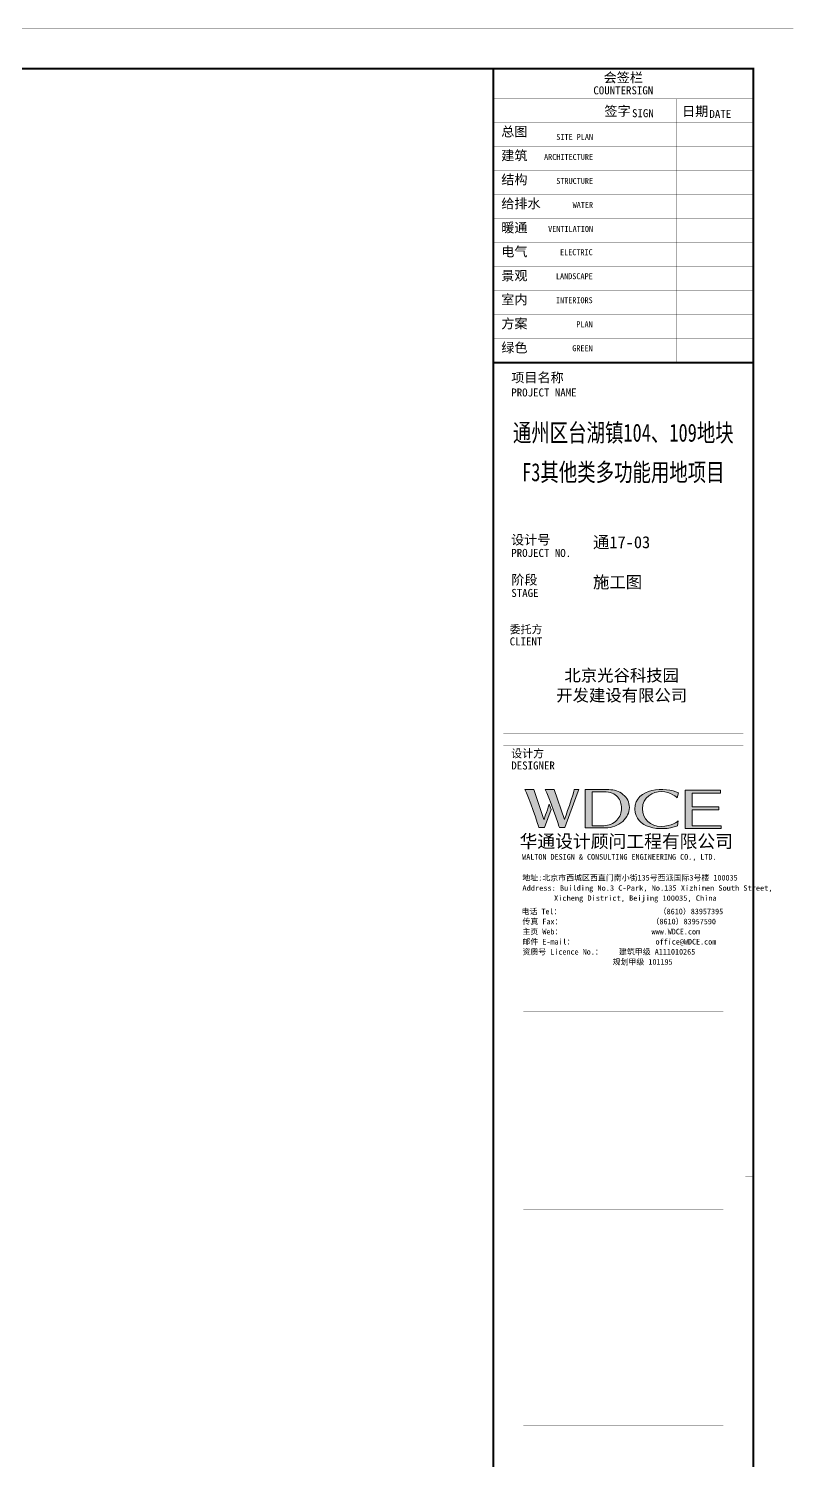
# Model space of a CAD drawing. Extents: x -778003 to -147913, y -2164908 to -814216.
# Drawn here: x -451634 to -442074, y -1291531 to -1273637 of the extents above; entities that cross this region are included whole.
import ezdxf
from ezdxf.enums import TextEntityAlignment as Align

# ---------------------------------------------------------------- set-up
doc = ezdxf.new("R2010")
doc.units = 0
doc.header["$LTSCALE"] = 1000
doc.header["$MEASUREMENT"] = 0
doc.layers.get('0').update_dxf_attribs({"linetype": 'CONTINUOUS'})
doc.styles.add('hwxh', font='STXIHEI.TTF')
doc.styles.add('华文细黑', font='STXIHEI.TTF', dxfattribs={"height": 10})

# ---------------------------------------------------------------- blocks, each defined once
blk = doc.blocks.new('logo2')
h = blk.add_hatch(color=7)
h.paths.add_polyline_path([(19.02, -7.36), (15.84, -7.36), (15.84, -3.97), (18.97, -3.97), (18.97, -4.24), (16.46, -4.24), (16.46, -5.45), (18.81, -5.45), (18.81, -5.69), (16.47, -5.69), (16.47, -7.12), (19.02, -7.12)])
edge = h.paths.add_edge_path()
edge.add_spline(control_points=[(15.26, -4.21), (15.26, -4.21), (15.13, -4.65), (15.13, -4.65), (15.13, -4.65), (14.62, -4.1), (13.73, -4.1), (13.04, -4.1), (12.07, -4.54), (12.08, -5.62), (12.08, -6.49), (12.77, -7.16), (13.73, -7.17), (14.66, -7.17), (15.23, -6.68), (15.23, -6.68), (15.23, -6.68), (15.16, -7.11), (15.16, -7.11), (13.63, -7.7), (11.42, -7.29), (11.41, -5.64), (11.4, -3.72), (14.16, -3.66), (15.26, -4.21)], knot_values=[0, 0, 0, 0, 1, 1, 1, 2, 2, 2, 3, 3, 3, 4, 4, 4, 5, 5, 5, 6, 6, 6, 7, 7, 7, 8, 8, 8, 8], degree=3, periodic=0)
edge = h.paths.add_edge_path(flags=16)
edge.add_spline(control_points=[(10.23, -5.57), (10.23, -5.16), (10.12, -4.83), (9.9, -4.58), (9.63, -4.27), (9.23, -4.12), (8.69, -4.12), (8.69, -4.12), (7.64, -4.12), (7.64, -4.12), (7.64, -4.12), (7.64, -7.1), (7.64, -7.1), (7.64, -7.1), (8.66, -7.1), (8.66, -7.1), (9.13, -7.1), (9.52, -6.93), (9.82, -6.6), (10.09, -6.31), (10.23, -5.96), (10.23, -5.57)], knot_values=[0, 0, 0, 0, 1, 1, 1, 2, 2, 2, 3, 3, 3, 4, 4, 4, 5, 5, 5, 6, 6, 6, 7, 7, 7, 7], degree=3, periodic=0)
edge = h.paths.add_edge_path()
edge.add_spline(control_points=[(10.92, -5.51), (10.92, -5.96), (10.72, -6.37), (10.34, -6.72), (9.92, -7.1), (9.41, -7.29), (8.82, -7.29), (8.82, -7.29), (7.03, -7.29), (7.03, -7.29), (7.03, -7.29), (7.03, -3.92), (7.03, -3.92), (7.03, -3.92), (9.1, -3.92), (9.1, -3.92), (9.59, -3.92), (10.01, -4.06), (10.36, -4.34), (10.73, -4.64), (10.92, -5.03), (10.92, -5.51)], knot_values=[0, 0, 0, 0, 1, 1, 1, 2, 2, 2, 3, 3, 3, 4, 4, 4, 5, 5, 5, 6, 6, 6, 7, 7, 7, 7], degree=3, periodic=0)
at = {"lineweight": 0}
blk.add_lwpolyline([(19.02, -7.36), (15.84, -7.36), (15.84, -3.97), (18.97, -3.97), (18.97, -4.24), (16.46, -4.24), (16.46, -5.45), (18.81, -5.45), (18.81, -5.69), (16.47, -5.69), (16.47, -7.12), (19.02, -7.12), (19.02, -7.36)], dxfattribs=at)
for points, knots in [([(15.26, -4.21), (15.26, -4.21), (15.13, -4.65), (15.13, -4.65), (15.13, -4.65), (14.62, -4.1), (13.73, -4.1), (13.04, -4.1), (12.07, -4.54), (12.08, -5.62), (12.08, -6.49), (12.77, -7.16), (13.73, -7.17), (14.66, -7.17), (15.23, -6.68), (15.23, -6.68), (15.23, -6.68), (15.16, -7.11), (15.16, -7.11), (13.63, -7.7), (11.42, -7.29), (11.41, -5.64), (11.4, -3.72), (14.16, -3.66), (15.26, -4.21)], [0, 0, 0, 0, 1, 1, 1, 2, 2, 2, 3, 3, 3, 4, 4, 4, 5, 5, 5, 6, 6, 6, 7, 7, 7, 8, 8, 8, 8]), ([(10.92, -5.51), (10.92, -5.96), (10.72, -6.37), (10.34, -6.72), (9.92, -7.1), (9.41, -7.29), (8.82, -7.29), (8.82, -7.29), (7.03, -7.29), (7.03, -7.29), (7.03, -7.29), (7.03, -3.92), (7.03, -3.92), (7.03, -3.92), (9.1, -3.92), (9.1, -3.92), (9.59, -3.92), (10.01, -4.06), (10.36, -4.34), (10.73, -4.64), (10.92, -5.03), (10.92, -5.51)], [0, 0, 0, 0, 1, 1, 1, 2, 2, 2, 3, 3, 3, 4, 4, 4, 5, 5, 5, 6, 6, 6, 7, 7, 7, 7]), ([(10.23, -5.57), (10.23, -5.16), (10.12, -4.83), (9.9, -4.58), (9.63, -4.27), (9.23, -4.12), (8.69, -4.12), (8.69, -4.12), (7.64, -4.12), (7.64, -4.12), (7.64, -4.12), (7.64, -7.1), (7.64, -7.1), (7.64, -7.1), (8.66, -7.1), (8.66, -7.1), (9.13, -7.1), (9.52, -6.93), (9.82, -6.6), (10.09, -6.31), (10.23, -5.96), (10.23, -5.57)], [0, 0, 0, 0, 1, 1, 1, 2, 2, 2, 3, 3, 3, 4, 4, 4, 5, 5, 5, 6, 6, 6, 7, 7, 7, 7])]:
    blk.add_open_spline(points, degree=3, knots=knots, dxfattribs=at)
blk = doc.blocks.new('logo1')
h = blk.add_hatch(color=8)
edge = h.paths.add_edge_path()
edge.add_spline(control_points=[(3.86, -5.21), (3.63, -5.88), (3.39, -6.56), (3.39, -6.56), (3.39, -6.56), (2.5, -3.91), (2.5, -3.91), (2.5, -3.91), (1.8, -3.91), (1.69, -3.91), (2.02, -4.39), (2.95, -7.27), (2.95, -7.27), (2.95, -7.27), (3.44, -7.27), (3.44, -7.27), (3.44, -7.27), (4.03, -5.66), (4.03, -5.66), (4.03, -5.66), (3.86, -5.21), (3.86, -5.21)], knot_values=[0, 0, 0, 0, 1, 1, 1, 2, 2, 2, 3, 3, 3, 4, 4, 4, 5, 5, 5, 6, 6, 6, 7, 7, 7, 7], degree=3, periodic=0)
h = blk.add_hatch(color=7)
edge = h.paths.add_edge_path()
edge.add_spline(control_points=[(6.04, -3.91), (6.09, -4.1), (5.2, -6.56), (5.2, -6.56), (5.2, -6.56), (4.3, -3.91), (4.3, -3.91), (4.3, -3.91), (3.6, -3.91), (3.49, -3.91), (3.82, -4.39), (4.75, -7.27), (4.75, -7.27), (4.75, -7.27), (5.24, -7.27), (5.24, -7.27), (5.24, -7.27), (6.33, -4.3), (6.33, -4.3), (6.33, -4.3), (6.48, -3.91), (6.48, -3.91), (6.48, -3.91), (6.21, -3.91), (6.04, -3.91)], knot_values=[0, 0, 0, 0, 1, 1, 1, 2, 2, 2, 3, 3, 3, 4, 4, 4, 5, 5, 5, 6, 6, 6, 7, 7, 7, 8, 8, 8, 8], degree=3, periodic=0)
at = {"color": 8, "lineweight": 0}
blk.add_open_spline([(3.86, -5.21), (3.63, -5.88), (3.39, -6.56), (3.39, -6.56), (3.39, -6.56), (2.5, -3.91), (2.5, -3.91), (2.5, -3.91), (1.8, -3.91), (1.69, -3.91), (2.02, -4.39), (2.95, -7.27), (2.95, -7.27), (2.95, -7.27), (3.44, -7.27), (3.44, -7.27), (3.44, -7.27), (4.03, -5.66), (4.03, -5.66), (4.03, -5.66), (3.86, -5.21), (3.86, -5.21)], degree=3, knots=[0, 0, 0, 0, 1, 1, 1, 2, 2, 2, 3, 3, 3, 4, 4, 4, 5, 5, 5, 6, 6, 6, 7, 7, 7, 7], dxfattribs=at)
at = {"lineweight": 0}
blk.add_open_spline([(6.04, -3.91), (6.09, -4.1), (5.2, -6.56), (5.2, -6.56), (5.2, -6.56), (4.3, -3.91), (4.3, -3.91), (4.3, -3.91), (3.6, -3.91), (3.49, -3.91), (3.82, -4.39), (4.75, -7.27), (4.75, -7.27), (4.75, -7.27), (5.24, -7.27), (5.24, -7.27), (5.24, -7.27), (6.33, -4.3), (6.33, -4.3), (6.33, -4.3), (6.48, -3.91), (6.48, -3.91), (6.48, -3.91), (6.21, -3.91), (6.04, -3.91)], degree=3, knots=[0, 0, 0, 0, 1, 1, 1, 2, 2, 2, 3, 3, 3, 4, 4, 4, 5, 5, 5, 6, 6, 6, 7, 7, 7, 8, 8, 8, 8], dxfattribs=at)
blk.add_blockref('logo2', (0, 0))
blk = doc.blocks.new('时间-logo')
blk.add_blockref('logo1', (-20.97, 0))
at = {"style": 'hwxh'}
for s, height, p in [('华通设计顾问工程有限公司 ', 1.15, (-19.73, -9.05)), ('WALTON DESIGN & CONSULTING ENGINEERING CO., LTD.', 0.5, (-19.5, -10.1)), ('地址:北京市西城区西直门南小街135号西派国际3号楼 100035', 0.5, (-19.48, -11.94)), ('Address: Building No.3 C-Park, No.135 Xizhimen South Street, ', 0.47, (-19.48, -12.83)), ('Xicheng District, Beijing 100035, China ', 0.47, (-16.69, -13.72)), ('电话 Tel：                        （8610）83957395 ', 0.5, (-19.56, -14.91)), ('传真 Fax：                      （8610）83957590 ', 0.5, (-19.48, -15.8)), ('主页 Web：                      www.WDCE.com ', 0.5, (-19.48, -16.69)), ('邮件 E-mail：                    office@WDCE.com ', 0.5, (-19.48, -17.58)), ('资质号 Licence No.：    建筑甲级 A111010265 ', 0.5, (-19.48, -18.47)), ('   规划甲级 101195', 0.5, (-12.6, -19.36))]:
    blk.add_text(s, height=height, dxfattribs=at).set_placement(p)
blk = doc.blocks.new('A1')
for points, const_width in [([(-584266, -1025182), (-500166, -1025182), (-500166, -965782), (-584266, -965782)], 5), ([(-507666, -966782), (-581766, -966782), (-581766, -1024182), (-507666, -1024182)], 50), ([(-507666, -966782), (-507666, -974132), (-501166, -974132), (-501166, -966782)], 50), ([(-507666, -1024182), (-501166, -1024182), (-501166, -974132), (-507666, -974132)], 50)]:
    blk.add_lwpolyline(points, close=True, dxfattribs=dict(const_width=const_width))
at = {"const_width": 5}
for points in [[(-507666, -967532), (-501166, -967532)], [(-505081, -967532), (-505081, -974132)], [(-503076, -967532), (-503076, -974132)], [(-507666, -968132), (-501166, -968132)], [(-507666, -968732), (-501166, -968732)], [(-507666, -969332), (-501166, -969332)], [(-507666, -969932), (-501166, -969932)], [(-507666, -970532), (-501166, -970532)], [(-507666, -971132), (-501166, -971132)], [(-507666, -971732), (-501166, -971732)], [(-507666, -972332), (-501166, -972332)], [(-507666, -972932), (-501166, -972932)], [(-507666, -972932), (-501166, -972932)], [(-507666, -973532), (-501166, -973532)], [(-507666, -974132), (-501166, -974132)], [(-507416, -979095), (-501416, -979095)], [(-507416, -980095), (-501416, -980095)], [(-501416, -983396), (-501416, -980570), (-507416, -980570), (-507416, -983396)], [(-507416, -983396), (-501416, -983396)], [(-507416, -983690), (-507416, -1001399)], [(-507416, -983690), (-501416, -983690)], [(-507416, -1001399), (-501416, -1001399), (-501416, -983690)], [(-506916, -990346), (-501916, -990346)], [(-501166, -994482), (-501366, -994482)], [(-506916, -995299), (-501916, -995299)], [(-506916, -1000696), (-501916, -1000696)], [(-507416, -1001399), (-501416, -1001399)]]:
    blk.add_lwpolyline(points, dxfattribs=at)
at = {"ltscale": 0.001, "xscale": 283.4689937531525, "yscale": 283.4689937531525, "zscale": 283.4689937531525}
blk.add_blockref('时间-logo', (-501416, -983690), dxfattribs=at)
at = {"style": '华文细黑'}
for s, height, p in [('会签栏', 240, (-504416, -966882)), ('COUNTERSIGN', 200, (-504416, -967222))]:
    blk.add_text(s, height=height, dxfattribs=at).set_placement(p, align=Align.TOP_CENTER)
for s, height, p in [('签字', 240, (-504889, -967718)), ('日期', 240, (-502946, -967724)), ('SIGN', 200, (-504198, -967793)), ('DATE', 200, (-502262, -967812)), ('总图', 240, (-507466, -968232)), ('建筑', 240, (-507466, -968832)), ('结构', 240, (-507466, -969432)), ('给排水', 240, (-507466, -970032)), ('暖通', 240, (-507466, -970632)), ('电气', 240, (-507466, -971232)), ('景观', 240, (-507466, -971832)), ('室内', 240, (-507466, -972432)), ('方案', 240, (-507466, -973032)), ('绿色', 240, (-507466, -973632)), ('项目名称', 240, (-507216, -974381)), ('PROJECT NAME', 200, (-507216, -974774)), ('设计号', 240, (-507221, -978434)), ('PROJECT NO.', 200, (-507216, -978785)), ('阶段', 240, (-507216, -979435)), ('STAGE', 200, (-507216, -979785)), ('委托方', 200, (-507256, -980696)), ('CLIENT', 200, (-507256, -980996)), ('设计方', 200, (-507216, -983798)), ('DESIGNER', 200, (-507216, -984098))]:
    blk.add_text(s, height=height, dxfattribs=at).set_placement(p, align=Align.TOP_LEFT)
for s, p in [('SITE PLAN', (-505172, -968412)), ('ARCHITECTURE', (-505172, -968912)), ('STRUCTURE', (-505172, -969512)), ('WATER', (-505172, -970112)), ('VENTILATION', (-505172, -970712)), ('ELECTRIC', (-505181, -971293)), ('LANDSCAPE', (-505181, -971893)), ('INTERIORS', (-505181, -972493)), ('PLAN', (-505181, -973093)), ('GREEN', (-505181, -973693))]:
    blk.add_text(s, height=150, dxfattribs=at).set_placement(p, align=Align.TOP_RIGHT)
at = {"color": 4, "style": '华文细黑', "width": 0.75}
for s, p in [('通州区台湖镇104、109地块', (-504416, -976104)), ('F3其他类多功能用地项目', (-504416, -977091))]:
    blk.add_text(s, height=450, dxfattribs=at).set_placement(p, align=Align.CENTER)
at = {"color": 4, "ltscale": 0.001, "char_height": 300, "width": 5848.95, "style": '华文细黑'}
for s, insert, attachment_point in [('通17-03', (-505173, -978631), 4), ('施工图', (-505173, -979631), 4), ('北京光谷科技园\\P开发建设有限公司', (-504456, -982211), 5)]:
    blk.add_mtext(s, dxfattribs=dict(at, insert=insert, attachment_point=attachment_point))

msp = doc.modelspace()

# ---------------------------------------------------------------- linework, layer by layer
msp.add_lwpolyline([(-482875.2, -1274138.1), (-442575.2, -1274138.1), (-442575.2, -1302838.1), (-482875.2, -1302838.1)], close=True)

# ---------------------------------------------------------------- block references
at = {"xscale": 0.5, "yscale": 0.5, "zscale": 0.5}
msp.add_blockref('A1', (-191992, -790747.2), dxfattribs=at)

doc.saveas('drawing.dxf')
